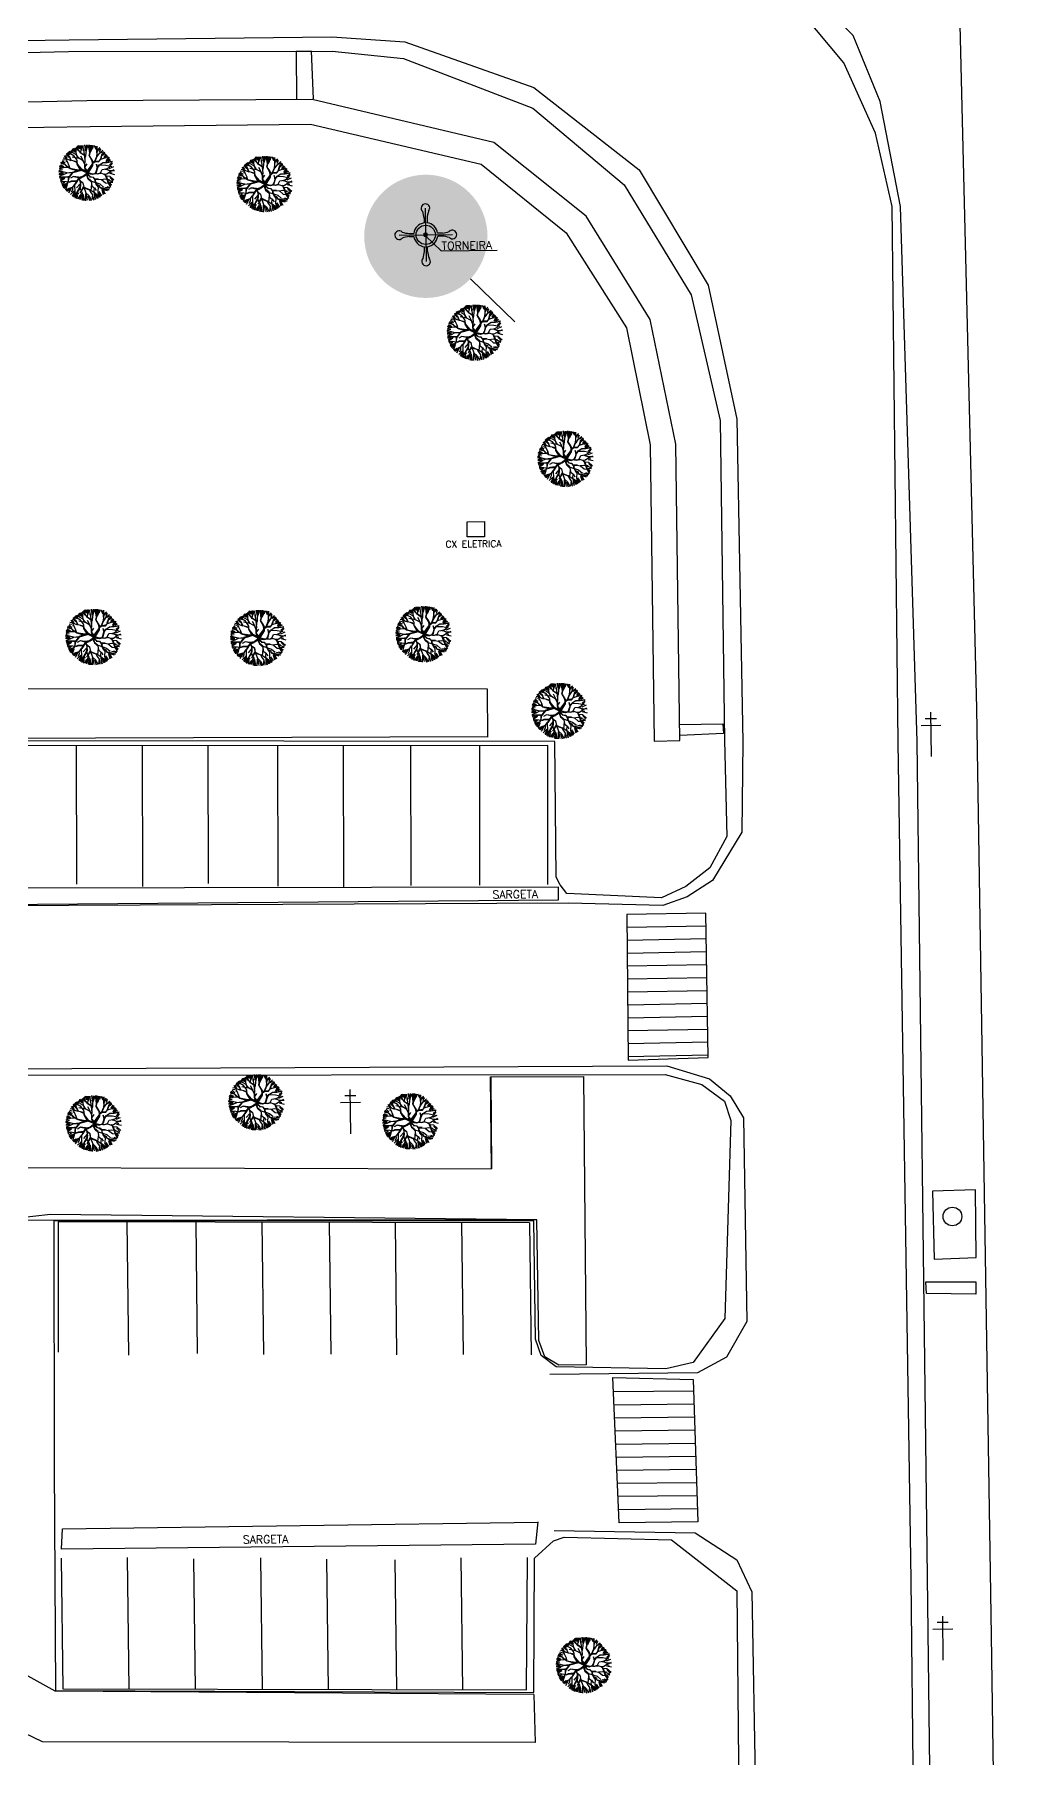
# Model space of a CAD drawing. Header units: metres. Extents: x 341 to 459, y 1341 to 1425.
# Drawn here: x 453.07 to 454.119, y 1418.144 to 1420.009 of the extents above; entities that cross this region are included whole.
import ezdxf

# ---------------------------------------------------------------- set-up
doc = ezdxf.new("R2010")
doc.units = ezdxf.units.M
doc.linetypes.add('CONTINUO', pattern=[0])
for name, color, linetype in [('AVR', 3, 'CONTINUO'), ('B.ACESSO', 8, 'CONTINUO'), ('TORNEIRA', 7, 'CONTINUO')]:
    doc.layers.add(name, color=color, linetype=linetype)
doc.styles.add('ROMANS', font='ROMANS.SHX')
doc.dimstyles.get("Standard").update_dxf_attribs({"dimtxt": 2, "dimasz": 2, "dimexe": 0.5, "dimexo": 1, "dimgap": 1, "dimtad": 1, "dimdec": 0, "dimzin": 0, "dimdsep": 46, "dimtxsty": 'Standard', "dimcen": 0.09, "dimclrd": 1, "dimclre": 1, "dimclrt": 3, "dimadec": 0, "dimazin": 0, "dimtfac": 1, "dimtdec": 0, "dimtofl": 0, "dimtmove": 0, "dimatfit": 3, "dimfxl": 1, "dimtolj": 1, "dimtzin": 0, "dimarcsym": 0})

# ---------------------------------------------------------------- blocks, each defined once
blk = doc.blocks.new('A$C08C43EE7')
at = {"layer": 'AVR', "color": 252, "true_color": 0x939598}
for p, q in [((0.863, 2.594), (0.76, 2.787)), ((0.902, 2.574), (0.779, 2.8)), ((0.841, 2.819), (0.932, 2.606)), ((0.902, 2.826), (1.015, 2.674)), ((0.963, 2.871), (1.023, 2.803)), ((1.043, 2.761), (1.024, 2.903)), ((1.084, 2.902), (1.228, 2.674)), ((1.276, 2.632), (1.133, 2.928)), ((1.22, 2.939), (1.266, 2.773)), ((1.276, 2.832), (1.256, 2.96)), ((1.276, 2.96), (1.288, 2.839)), ((1.282, 2.651), (1.276, 2.832)), ((1.282, 2.599), (1.301, 2.967)), ((1.398, 2.749), (1.327, 2.96)), ((1.404, 2.754), (1.43, 2.98)), ((1.485, 2.742), (1.568, 2.978)), ((1.485, 2.97), (1.485, 2.742)), ((1.501, 2.561), (1.624, 2.98)), ((1.667, 2.947), (1.697, 2.781)), ((1.785, 2.742), (1.7, 2.973)), ((1.788, 2.841), (1.849, 2.947)), ((1.788, 2.939), (1.788, 2.841)), ((1.791, 2.749), (1.888, 2.922)), ((1.947, 2.894), (1.842, 2.72)), ((1.947, 2.682), (2.001, 2.871)), ((1.958, 2.639), (2.061, 2.864)), ((2.031, 2.705), (2.099, 2.826)), ((2.031, 2.636), (2.167, 2.788)), ((0.319, 1.78), (0.054, 1.871)), ((0.316, 1.833), (0.077, 1.943)), ((0.304, 2.008), (0.099, 2.031)), ((0.288, 1.871), (0.107, 1.985)), ((0.283, 2.027), (0.129, 2.09)), ((0.44, 2.068), (0.145, 2.129)), ((0.433, 2.099), (0.175, 2.189)), ((0.463, 2.148), (0.212, 2.258)), ((0.463, 2.155), (0.238, 2.265)), ((0.508, 2.155), (0.257, 2.29)), ((0.463, 2.027), (0.283, 2.027)), ((0.53, 2.174), (0.341, 2.371)), ((0.458, 2.02), (0.361, 1.949)), ((0.682, 2.334), (0.41, 2.485)), ((0.735, 1.659), (0.419, 1.865)), ((0.632, 1.859), (0.432, 1.743)), ((0.593, 2.271), (0.463, 2.341)), ((0.869, 2.148), (0.463, 2.148)), ((0.709, 1.884), (0.463, 2.027)), ((0.657, 1.878), (0.464, 2.02)), ((0.501, 2.531), (0.682, 2.334)), ((0.657, 2.439), (0.521, 2.587)), ((0.576, 2.622), (0.682, 2.454)), ((0.863, 2.548), (0.586, 2.639)), ((0.709, 2.271), (0.593, 2.271)), ((0.87, 1.833), (0.632, 1.859)), ((0.721, 2.278), (0.657, 2.439)), ((0.857, 1.852), (0.657, 1.878)), ((0.667, 2.697), (0.789, 2.622)), ((0.915, 1.852), (0.702, 2.039)), ((0.869, 2.561), (0.709, 2.761)), ((0.902, 1.839), (0.709, 1.884)), ((0.882, 2.155), (0.721, 2.278)), ((0.734, 2.761), (0.863, 2.594)), ((1.012, 2.491), (0.869, 2.561)), ((1.127, 1.994), (0.869, 2.148)), ((1.198, 1.917), (0.895, 2.123)), ((1.012, 2.503), (0.902, 2.574)), ((1.088, 1.865), (0.902, 1.839)), ((1.063, 1.859), (0.966, 1.704)), ((1.101, 1.865), (0.967, 1.704)), ((1.03, 2.697), (0.992, 2.774)), ((0.998, 2.445), (1.043, 2.761)), ((0.998, 2.445), (1.05, 2.278)), ((1.05, 2.329), (0.998, 2.445)), ((1.127, 2.496), (1.012, 2.503)), ((1.224, 2.478), (1.012, 2.491)), ((1.05, 2.278), (1.043, 2.058)), ((1.07, 2.045), (1.05, 2.329)), ((1.178, 1.917), (1.088, 1.865)), ((1.185, 1.891), (1.101, 1.865)), ((1.256, 2.491), (1.127, 2.496)), ((1.256, 1.91), (1.127, 1.994)), ((1.185, 1.891), (1.263, 1.711)), ((1.231, 1.846), (1.198, 1.917)), ((1.301, 2.193), (1.211, 2.355)), ((1.507, 2.252), (1.224, 2.478)), ((1.236, 1.936), (1.294, 2.187)), ((1.282, 1.684), (1.236, 1.904)), ((1.256, 2.491), (1.282, 2.651)), ((1.294, 1.704), (1.256, 1.91)), ((1.263, 1.929), (1.301, 2.193)), ((1.276, 2.509), (1.282, 2.464)), ((1.308, 2.433), (1.282, 2.599)), ((1.527, 2.258), (1.308, 2.433)), ((1.494, 2.561), (1.404, 2.754)), ((1.482, 2.296), (1.501, 2.554)), ((1.52, 2.271), (1.494, 2.561)), ((1.63, 1.774), (1.507, 2.252)), ((1.617, 1.962), (1.527, 2.258)), ((1.61, 2.007), (1.72, 2.368)), ((1.649, 1.936), (1.617, 1.962)), ((1.655, 1.756), (1.624, 1.929)), ((1.63, 1.968), (1.668, 2.123)), ((1.649, 1.949), (1.733, 2.393)), ((1.668, 1.756), (1.649, 1.936)), ((1.668, 1.826), (1.958, 1.994)), ((1.682, 1.787), (1.913, 1.942)), ((1.688, 1.756), (1.971, 1.981)), ((1.733, 2.393), (1.798, 2.484)), ((1.74, 2.374), (1.881, 2.419)), ((1.758, 2.413), (1.888, 2.426)), ((1.798, 2.484), (1.785, 2.742)), ((1.798, 2.523), (1.958, 2.645)), ((1.803, 2.484), (1.958, 2.639)), ((1.881, 2.419), (2.094, 2.516)), ((1.958, 1.994), (2.087, 2.007)), ((1.971, 1.981), (2.139, 1.994)), ((2.049, 2.007), (2.126, 2.181)), ((2.087, 2.007), (2.113, 2.09)), ((2.094, 2.516), (2.416, 2.664)), ((2.101, 2.523), (2.113, 2.606)), ((2.113, 2.09), (2.159, 2.296)), ((2.139, 1.994), (2.236, 2.032)), ((2.139, 1.665), (2.281, 1.904)), ((2.152, 2.31), (2.216, 2.491)), ((2.159, 2.296), (2.377, 2.4)), ((2.171, 2.336), (2.37, 2.393)), ((2.182, 2.629), (2.213, 2.765)), ((2.216, 2.491), (2.267, 2.561)), ((2.236, 2.032), (2.416, 2.168)), ((2.267, 2.561), (2.294, 2.735)), ((2.275, 1.91), (2.352, 2.265)), ((2.281, 1.904), (2.462, 2.02)), ((2.288, 2.531), (2.44, 2.614)), ((2.288, 1.949), (2.468, 2.026)), ((2.334, 2.425), (2.486, 2.576)), ((2.377, 2.4), (2.538, 2.568)), ((2.416, 2.168), (2.538, 2.381)), ((2.435, 2.464), (2.551, 2.548)), ((2.435, 2.451), (2.565, 2.523)), ((2.462, 2.02), (2.623, 2.04)), ((2.468, 2.02), (2.578, 2.214)), ((2.478, 2.379), (2.599, 2.485)), ((2.538, 2.381), (2.641, 2.458)), ((2.538, 2.303), (2.667, 2.409)), ((2.558, 1.795), (2.784, 1.955)), ((2.569, 2.28), (2.675, 2.356)), ((2.599, 2.228), (2.705, 2.303)), ((2.614, 2.099), (2.72, 2.265)), ((2.623, 2.04), (2.777, 2.246)), ((2.623, 2.04), (2.81, 2.207)), ((2.66, 2.023), (2.818, 2.129)), ((2.675, 1.909), (2.834, 2.083)), ((2.781, 1.864), (2.963, 1.932)), ((2.781, 1.857), (2.97, 1.857)), ((2.784, 1.955), (2.926, 1.962)), ((2.796, 1.97), (2.886, 2.031)), ((0, 1.562), (0.374, 1.55)), ((0.265, 1.44), (0.001, 1.356)), ((0.393, 1.55), (0.006, 1.582)), ((0.341, 1.697), (0.008, 1.652)), ((0.25, 1.381), (0.012, 1.265)), ((0.239, 1.736), (0.013, 1.71)), ((0.341, 1.53), (0.023, 1.478)), ((0.026, 1.736), (0.155, 1.743)), ((0.228, 1.175), (0.031, 1.152)), ((0.329, 1.724), (0.032, 1.775)), ((0.303, 1.195), (0.052, 1.234)), ((0.168, 1.079), (0.058, 1.053)), ((0.232, 1.079), (0.071, 1.034)), ((0.372, 1.061), (0.114, 0.947)), ((0.406, 1.053), (0.129, 0.886)), ((0.361, 1.092), (0.135, 1.085)), ((0.364, 0.985), (0.182, 0.848)), ((0.535, 1.117), (0.232, 1.079)), ((0.412, 1.549), (0.25, 1.381)), ((0.458, 1.305), (0.303, 1.195)), ((0.438, 1.743), (0.316, 1.833)), ((0.432, 1.743), (0.329, 1.724)), ((0.606, 1.356), (0.406, 1.053)), ((0.721, 1.659), (0.412, 1.549)), ((0.599, 1.369), (0.458, 1.305)), ((0.909, 1.24), (0.528, 1.285)), ((0.677, 1.092), (0.535, 1.117)), ((0.683, 1.085), (0.535, 0.989)), ((0.689, 1.64), (0.586, 1.362)), ((0.722, 1.633), (0.599, 1.369)), ((0.612, 1.749), (0.76, 1.672)), ((0.799, 1.227), (0.677, 1.092)), ((0.967, 1.704), (0.721, 1.659)), ((0.728, 1.64), (0.954, 1.691)), ((0.851, 0.982), (0.728, 0.886)), ((0.741, 0.879), (0.851, 0.956)), ((0.851, 0.956), (0.786, 0.827)), ((1.037, 1.253), (0.799, 1.227)), ((0.877, 0.976), (0.806, 0.827)), ((1.044, 1.06), (0.851, 0.982)), ((1.057, 1.046), (0.877, 0.976)), ((1.037, 1.839), (0.889, 1.839)), ((1.05, 1.246), (0.896, 0.789)), ((1.179, 1.433), (1.005, 1.253)), ((1.186, 1.427), (1.037, 1.253)), ((1.147, 1.072), (1.044, 1.06)), ((1.134, 1.034), (1.057, 1.046)), ((1.063, 1.253), (1.218, 1.433)), ((1.134, 1.072), (1.154, 0.879)), ((1.25, 1.169), (1.147, 1.079)), ((1.218, 1.131), (1.147, 1.072)), ((1.154, 0.853), (1.16, 1.066)), ((1.379, 1.511), (1.179, 1.433)), ((1.398, 1.485), (1.186, 1.427)), ((1.263, 1.156), (1.218, 1.131)), ((1.282, 1.337), (1.25, 1.169)), ((1.289, 1.305), (1.263, 1.156)), ((1.405, 1.491), (1.276, 1.672)), ((1.391, 1.536), (1.282, 1.684)), ((1.493, 1.485), (1.289, 1.305)), ((1.398, 1.562), (1.294, 1.704)), ((1.295, 1.33), (1.424, 1.504)), ((1.456, 1.491), (1.295, 1.33)), ((1.501, 1.485), (1.391, 1.536)), ((1.501, 1.485), (1.398, 1.562)), ((1.456, 1.44), (1.411, 1.182)), ((1.493, 1.485), (1.418, 1.169)), ((1.418, 1.169), (1.456, 1.008)), ((1.444, 1.001), (1.431, 0.905)), ((1.463, 0.982), (1.437, 0.911)), ((1.501, 1.375), (1.444, 1.175)), ((1.444, 1.175), (1.469, 1.021)), ((1.456, 1.008), (1.534, 0.963)), ((1.469, 1.021), (1.56, 0.976)), ((1.493, 1.485), (1.63, 1.774)), ((1.493, 1.485), (1.655, 1.756)), ((1.493, 1.485), (1.534, 1.375)), ((1.54, 1.523), (1.527, 1.485)), ((1.527, 1.485), (1.552, 1.381)), ((1.534, 1.375), (1.881, 1.155)), ((1.534, 0.963), (1.779, 0.892)), ((1.552, 1.381), (1.565, 1.485)), ((1.56, 0.976), (1.746, 0.918)), ((1.565, 1.562), (1.668, 1.736)), ((1.565, 1.485), (1.565, 1.562)), ((1.566, 1.504), (1.695, 1.588)), ((1.572, 1.479), (1.669, 1.556)), ((1.579, 1.465), (1.953, 1.175)), ((1.579, 1.433), (1.868, 1.214)), ((1.585, 1.368), (1.579, 1.433)), ((1.862, 1.188), (1.585, 1.368)), ((1.598, 1.453), (1.746, 1.575)), ((1.868, 1.214), (1.617, 1.375)), ((1.669, 1.556), (1.759, 1.588)), ((1.946, 0.963), (1.708, 0.93)), ((1.746, 1.575), (1.811, 1.575)), ((1.759, 1.588), (1.959, 1.588)), ((1.785, 0.918), (1.946, 0.963)), ((1.811, 1.575), (1.972, 1.459)), ((1.849, 1.556), (1.985, 1.582)), ((1.953, 1.175), (1.862, 1.188)), ((1.881, 1.155), (2.004, 1.149)), ((1.94, 1.588), (2.139, 1.665)), ((1.959, 1.588), (2.088, 1.562)), ((1.971, 1.175), (2.036, 1.175)), ((2.004, 1.149), (2.087, 1.046)), ((2.011, 1.588), (2.146, 1.665)), ((2.036, 1.175), (2.171, 1.207)), ((2.068, 1.137), (2.113, 1.046)), ((2.074, 1.137), (2.204, 1.2)), ((2.082, 1.04), (2.094, 0.827)), ((2.087, 1.046), (2.377, 0.917)), ((2.088, 1.562), (2.404, 1.588)), ((2.12, 0.827), (2.101, 1.034)), ((2.113, 1.046), (2.37, 0.937)), ((2.159, 1.665), (2.397, 1.788)), ((2.171, 1.207), (2.416, 1.35)), ((2.198, 1.562), (2.333, 1.556)), ((2.204, 1.2), (2.41, 1.33)), ((2.301, 1.575), (2.397, 1.524)), ((2.37, 0.937), (2.686, 0.898)), ((2.397, 1.524), (2.591, 1.511)), ((2.404, 1.588), (2.558, 1.795)), ((2.41, 1.33), (2.583, 1.298)), ((2.416, 1.35), (2.565, 1.317)), ((2.423, 1.594), (2.662, 1.62)), ((2.455, 1.607), (2.571, 1.807)), ((2.565, 1.317), (2.892, 1.35)), ((2.571, 1.795), (2.971, 1.749)), ((2.583, 1.298), (2.848, 1.188)), ((2.829, 1.169), (2.59, 1.285)), ((2.591, 1.511), (2.99, 1.44)), ((2.874, 1.375), (2.603, 1.323)), ((2.662, 1.62), (2.752, 1.614)), ((2.667, 1.515), (2.985, 1.485)), ((2.675, 1.644), (2.963, 1.659)), ((2.69, 1.295), (2.97, 1.288)), ((2.706, 0.924), (2.925, 0.994)), ((2.72, 1.758), (2.963, 1.697)), ((2.72, 1.478), (2.985, 1.394)), ((2.743, 1.538), (3, 1.569)), ((2.743, 0.97), (2.948, 1.068)), ((2.758, 1.25), (2.985, 1.243)), ((2.781, 1.803), (2.97, 1.811)), ((2.796, 1.144), (2.932, 1.106)), ((2.944, 1.137), (2.829, 1.169)), ((2.957, 1.155), (2.835, 1.182)), ((2.848, 1.188), (2.97, 1.182)), ((2.996, 1.362), (2.874, 1.375)), ((2.892, 1.35), (2.99, 1.317)), ((2.996, 1.343), (2.919, 1.355)), ((0.47, 0.905), (0.18, 0.815)), ((0.309, 0.827), (0.18, 0.801)), ((0.2, 0.776), (0.309, 0.827)), ((0.213, 0.75), (0.451, 0.892)), ((0.478, 0.848), (0.258, 0.705)), ((0.584, 0.697), (0.319, 0.629)), ((0.599, 0.674), (0.349, 0.568)), ((0.606, 0.634), (0.361, 0.518)), ((0.728, 0.886), (0.47, 0.905)), ((0.576, 0.568), (0.53, 0.386)), ((0.651, 0.698), (0.573, 0.318)), ((0.709, 0.789), (0.586, 0.292)), ((0.696, 0.795), (0.606, 0.634)), ((0.72, 0.531), (0.652, 0.265)), ((0.806, 0.827), (0.696, 0.795)), ((0.75, 0.417), (0.698, 0.25)), ((0.838, 0.299), (0.703, 0.215)), ((0.896, 0.789), (0.722, 0.589)), ((0.895, 0.288), (0.796, 0.189)), ((1.315, 0.447), (0.838, 0.299)), ((0.902, 0.28), (0.857, 0.166)), ((0.87, 0.312), (1.353, 0.486)), ((0.947, 0.486), (0.928, 0.202)), ((1.121, 0.692), (0.947, 0.486)), ((0.986, 0.311), (0.97, 0.099)), ((1.106, 0.348), (1.008, 0.106)), ((1.251, 0.257), (1.054, 0.091)), ((1.302, 0.254), (1.102, 0.034)), ((1.154, 0.879), (1.121, 0.692)), ((1.154, 0.518), (1.121, 0.279)), ((1.128, 0.705), (1.154, 0.518)), ((1.321, 0.447), (1.302, 0.254)), ((1.424, 0.563), (1.321, 0.447)), ((1.455, 0.265), (1.387, 0)), ((1.476, 0.737), (1.418, 0.576)), ((1.418, 0.576), (1.431, 0.415)), ((1.431, 0.905), (1.463, 0.724)), ((1.431, 0.415), (1.515, 0.279)), ((1.437, 0.911), (1.482, 0.75)), ((1.515, 0.279), (1.476, 0.131)), ((1.482, 0.75), (1.669, 0.66)), ((1.521, 0.279), (1.65, 0.009)), ((1.675, 0.441), (1.604, 0.286)), ((1.611, 0.273), (1.604, 0.002)), ((1.695, 0.447), (1.611, 0.273)), ((1.669, 0.66), (1.695, 0.447)), ((1.682, 0.499), (1.675, 0.441)), ((1.695, 0.447), (1.753, 0.299)), ((1.713, 0.273), (1.811, 0.038)), ((1.753, 0.299), (1.998, 0.092)), ((1.779, 0.918), (1.914, 0.808)), ((1.779, 0.892), (1.908, 0.789)), ((1.895, 0.466), (1.824, 0.137)), ((1.908, 0.789), (1.895, 0.466)), ((1.902, 0.265), (2.031, 0.121)), ((1.92, 0.801), (2.043, 0.608)), ((2.03, 0.582), (2.043, 0.382)), ((2.062, 0.105), (2.036, 0.37)), ((2.043, 0.608), (2.062, 0.415)), ((2.043, 0.382), (2.088, 0.112)), ((2.056, 0.415), (2.107, 0.112)), ((2.062, 0.415), (2.326, 0.26)), ((2.094, 0.827), (2.217, 0.731)), ((2.114, 0.439), (2.356, 0.318)), ((2.122, 0.334), (2.182, 0.182)), ((2.13, 0.334), (2.235, 0.243)), ((2.217, 0.731), (2.288, 0.505)), ((2.236, 0.711), (2.494, 0.641)), ((2.249, 0.731), (2.507, 0.647)), ((2.273, 0.477), (2.379, 0.356)), ((2.288, 0.505), (2.449, 0.382)), ((2.311, 0.545), (2.478, 0.432)), ((2.359, 0.911), (2.565, 0.769)), ((2.377, 0.917), (2.706, 0.924)), ((2.432, 0.636), (2.531, 0.485)), ((2.507, 0.647), (2.597, 0.511)), ((2.561, 0.735), (2.629, 0.553)), ((2.565, 0.769), (2.694, 0.602)), ((2.614, 0.788), (2.773, 0.72)), ((2.686, 0.898), (2.789, 0.736)), ((2.728, 0.894), (2.849, 0.773)), ((2.766, 0.91), (2.925, 0.91))]:
    blk.add_line(p, q, dxfattribs=at)
blk = doc.blocks.new('A$C003F03EF')
at = {"layer": 'TORNEIRA', "color": 4}
for p, q in [((0.376, 0.376), (0.376, 0.7)), ((0.358, 0.578), (0.358, 0.521)), ((0.395, 0.578), (0.395, 0.521)), ((0.053, 0.376), (0.7, 0.376)), ((0.175, 0.395), (0.232, 0.395)), ((0.175, 0.358), (0.232, 0.358)), ((0.358, 0.395), (0.395, 0.395)), ((0.358, 0.358), (0.358, 0.395)), ((0.358, 0.358), (0.395, 0.358)), ((0.358, 0.175), (0.358, 0.232)), ((0.376, 0.376), (0.376, 0.053)), ((0.395, 0.358), (0.395, 0.395)), ((0.395, 0.175), (0.395, 0.232)), ((0.578, 0.395), (0.521, 0.395)), ((0.578, 0.358), (0.521, 0.358))]:
    blk.add_line(p, q, dxfattribs=at)
for radius in [0.117, 0.0185]:
    blk.add_circle((0.376, 0.376), radius, dxfattribs=at)
for centre, radius, start, end in [((0.376, 0.7), 0.0526, 314.3592, 225.6408), ((0.098, 0.566), 0.26, 2.6117, 21.7341), ((0.683, 0.56), 0.288, 159.2137, 176.5604), ((0.053, 0.376), 0.0526, 44.3592, 315.6408), ((0.376, 0.376), 0.146, 97.2922, 172.7078), ((0.376, 0.376), 0.146, 7.2922, 82.7078), ((0.7, 0.376), 0.0526, 224.3592, 135.6408), ((0.187, 0.655), 0.26, 248.2659, 267.3883), ((0.192, 0.07), 0.288, 93.4396, 110.7863), ((0.376, 0.376), 0.146, 187.2922, 262.7078), ((0.376, 0.376), 0.146, 277.2922, 352.7078), ((0.566, 0.655), 0.26, 272.6117, 291.7341), ((0.56, 0.07), 0.288, 69.2137, 86.5604), ((0.376, 0.053), 0.0526, 134.3592, 45.6408), ((0.07, 0.192), 0.288, 339.2137, 356.5604), ((0.655, 0.187), 0.26, 182.6117, 201.7341)]:
    blk.add_arc(centre, radius, start, end, dxfattribs=at)
blk = doc.blocks.new('sde')
at = {"layer": 'B.ACESSO'}
for p, q in [((337.6158, 228.2548, -0.2903), (337.635, 227.4642, -0.2903)), ((337.5351, 228.01, -0.2928), (337.4879, 228.0583, -0.2928)), ((337.5276, 227.9878, -0.2946), (337.4791, 228.0457, -0.2946)), ((336.6094, 228.0018, -0.2945), (336.8991, 228.0065, -0.2945)), ((336.8991, 228.0065, -0.2945), (337.1121, 228.0088, -0.2945)), ((337.1121, 228.0088, -0.2945), (337.1715, 228.0049, -0.2945)), ((337.557, 227.9565, -0.2928), (337.5351, 228.01, -0.2928)), ((336.6116, 227.9906, -0.2933), (336.8987, 227.9969, -0.2933)), ((336.8987, 227.9969, -0.2933), (337.1126, 227.9974, -0.2933)), ((337.0958, 227.9974, -0.2882), (337.0832, 227.9971, -0.2882)), ((337.0832, 227.9971, -0.2882), (337.0836, 227.9579, -0.2882)), ((337.0974, 227.9586, -0.2882), (337.0958, 227.9974, -0.2882)), ((337.1126, 227.9974, -0.2933), (337.1704, 227.9913, -0.2933)), ((337.1715, 228.0049, -0.2945), (337.2762, 227.9679, -0.2945)), ((337.1704, 227.9913, -0.2933), (337.2752, 227.951, -0.2933)), ((337.5533, 227.9308, -0.2946), (337.5276, 227.9878, -0.2946)), ((337.2762, 227.9679, -0.2945), (337.3614, 227.901, -0.2945)), ((336.9134, 227.9569, -0.2893), (336.5801, 227.9505, -0.2893)), ((337.0964, 227.958, -0.2893), (336.9134, 227.9569, -0.2893)), ((337.2437, 227.9231, -0.2893), (337.0964, 227.958, -0.2893)), ((337.2752, 227.951, -0.2933), (337.3494, 227.8888, -0.2933)), ((337.5735, 227.8713, -0.2928), (337.557, 227.9565, -0.2928)), ((336.9161, 227.9362, -0.2893), (337.095, 227.9381, -0.2893)), ((337.095, 227.9381, -0.2893), (337.2334, 227.9057, -0.2893)), ((336.5836, 227.9314, -0.2893), (336.9161, 227.9362, -0.2893)), ((337.3186, 227.8634, -0.2893), (337.2437, 227.9231, -0.2893)), ((337.5668, 227.8714, -0.2946), (337.5533, 227.9308, -0.2946)), ((337.2334, 227.9057, -0.2893), (337.3023, 227.8499, -0.2893)), ((337.3614, 227.901, -0.2945), (337.4176, 227.8076, -0.2945)), ((337.3494, 227.8888, -0.2933), (337.4036, 227.7997, -0.2933)), ((337.5717, 227.4366, -0.2946), (337.5668, 227.8714, -0.2946)), ((337.5871, 227.4373, -0.2928), (337.5735, 227.8713, -0.2928)), ((337.3705, 227.7795, -0.2893), (337.3186, 227.8634, -0.2893)), ((337.3023, 227.8499, -0.2893), (337.3511, 227.7728, -0.2893)), ((337.4036, 227.7997, -0.2933), (337.4273, 227.6976, -0.2933)), ((337.4176, 227.8076, -0.2945), (337.4407, 227.6989, -0.2945)), ((337.3511, 227.7728, -0.2893), (337.3703, 227.678, -0.2893)), ((337.3912, 227.6785, -0.2893), (337.3705, 227.7795, -0.2893)), ((337.4407, 227.6989, -0.2945), (337.4456, 227.437, -0.2945)), ((337.4273, 227.6976, -0.2933), (337.4308, 227.4384, -0.2933)), ((337.3703, 227.678, -0.2893), (337.3738, 227.4377, -0.2893)), ((337.3945, 227.4381, -0.2893), (337.3912, 227.6785, -0.2893)), ((337.222, 227.6156, -0.2929), (337.236, 227.6159, -0.2929)), ((337.2221, 227.6032, -0.2929), (337.222, 227.6156, -0.2929)), ((337.236, 227.6159, -0.2929), (337.236, 227.6034, -0.2929)), ((337.236, 227.6034, -0.2929), (337.2221, 227.6032, -0.2929)), ((337.2384, 227.4798, -0.2869), (336.6721, 227.4803, -0.2869)), ((337.2387, 227.4409, -0.2869), (337.2384, 227.4798, -0.2869)), ((337.5985, 227.4251, -0.2939), (337.5981, 227.461, -0.2939)), ((337.635, 227.4642, -0.2903), (337.6471, 226.7121, -0.2903)), ((337.3943, 227.451, -0.2938), (337.4295, 227.4517, -0.2938)), ((337.4295, 227.4517, -0.2938), (337.43, 227.4437, -0.2938)), ((337.6063, 227.4503, -0.2939), (337.5901, 227.4501, -0.2939)), ((337.6026, 227.4558, -0.2939), (337.5936, 227.4557, -0.2939)), ((336.6868, 227.4396, -0.2871), (337.2387, 227.4413, -0.2871)), ((337.2874, 227.4341, -0.293), (336.8531, 227.4338, -0.293)), ((337.2932, 227.4374, -0.2933), (336.8535, 227.4379, -0.2933)), ((336.9049, 227.4338, -0.2918), (336.9051, 227.3216, -0.2918)), ((336.9585, 227.4339, -0.2918), (336.9587, 227.3196, -0.2918)), ((337.0117, 227.4339, -0.2916), (337.0119, 227.322, -0.2916)), ((337.0682, 227.434, -0.2915), (337.0684, 227.3199, -0.2915)), ((337.1214, 227.434, -0.2918), (337.1216, 227.3193, -0.2918)), ((337.176, 227.4341, -0.2921), (337.1762, 227.3206, -0.2921)), ((337.2319, 227.4341, -0.2924), (337.2321, 227.3208, -0.2924)), ((337.2873, 227.3212, -0.293), (337.2874, 227.4341, -0.293)), ((337.2942, 227.3272, -0.2933), (337.2932, 227.4374, -0.2933)), ((337.3738, 227.4377, -0.2893), (337.3945, 227.4381, -0.2893)), ((337.43, 227.4437, -0.2938), (337.3944, 227.4422, -0.2938)), ((337.4308, 227.4384, -0.2933), (337.4327, 227.3602, -0.2933)), ((337.4456, 227.437, -0.2945), (337.4449, 227.3639, -0.2945)), ((337.5821, 226.7573, -0.2946), (337.5717, 227.4366, -0.2946)), ((337.5953, 226.7598, -0.2928), (337.5871, 227.4373, -0.2928)), ((337.4449, 227.3639, -0.2945), (337.4211, 227.3247, -0.2945)), ((337.4327, 227.3602, -0.2933), (337.4188, 227.3349, -0.2933)), ((337.2974, 227.321, -0.2933), (337.2942, 227.3272, -0.2933)), ((337.4188, 227.3349, -0.2933), (337.3993, 227.3196, -0.2933)), ((337.4211, 227.3247, -0.2945), (337.4005, 227.3112, -0.2945)), ((337.296, 227.3191, -0.2904), (336.7564, 227.3182, -0.2904)), ((336.7571, 227.3045, -0.2904), (337.296, 227.3089, -0.2904)), ((337.296, 227.3089, -0.2904), (337.296, 227.3191, -0.2904)), ((337.3029, 227.3139, -0.2933), (337.2974, 227.321, -0.2933)), ((337.3796, 227.3104, -0.2933), (337.3029, 227.3139, -0.2933)), ((337.3993, 227.3196, -0.2933), (337.3796, 227.3104, -0.2933)), ((337.4005, 227.3112, -0.2945), (337.3808, 227.3042, -0.2945)), ((337.3038, 227.3062, -0.2945), (336.7592, 227.3037, -0.2945)), ((337.3808, 227.3042, -0.2945), (337.3038, 227.3062, -0.2945)), ((337.4155, 227.2981, -0.2944), (337.3516, 227.2969, -0.2932)), ((337.3516, 227.2969, -0.2932), (337.3525, 227.1789, -0.2938)), ((337.4176, 227.181, -0.2955), (337.4155, 227.2981, -0.2944)), ((337.4157, 227.2876, -0.2944), (337.3517, 227.2864, -0.2932)), ((337.4158, 227.2772, -0.2943), (337.3518, 227.2759, -0.2931)), ((337.416, 227.2667, -0.2943), (337.3519, 227.2654, -0.2931)), ((337.4162, 227.2562, -0.2942), (337.3519, 227.255, -0.293)), ((337.4164, 227.2457, -0.2942), (337.352, 227.2445, -0.293)), ((337.4166, 227.2352, -0.2941), (337.3521, 227.234, -0.2929)), ((337.4168, 227.2248, -0.2941), (337.3522, 227.2235, -0.2929)), ((337.417, 227.2143, -0.294), (337.3522, 227.213, -0.2928)), ((337.4172, 227.2038, -0.294), (337.3523, 227.2026, -0.2928)), ((337.4174, 227.1933, -0.2939), (337.3524, 227.1921, -0.2927)), ((337.4176, 227.1829, -0.2939), (337.3524, 227.1816, -0.2927)), ((336.7777, 227.1716, -0.2936), (337.384, 227.1742, -0.2936)), ((337.3525, 227.1789, -0.2938), (337.4176, 227.181, -0.2955)), ((337.384, 227.1742, -0.2936), (337.4186, 227.1637, -0.2936)), ((336.7772, 227.1665, -0.2896), (337.3827, 227.1672, -0.2896)), ((337.1276, 227.1192, -0.2884), (337.1272, 227.1551, -0.2884)), ((337.2409, 227.1653, -0.2879), (337.3164, 227.1657, -0.2879)), ((337.2409, 227.1653, -0.2863), (337.3164, 227.1657, -0.2863)), ((337.2417, 227.0907, -0.2863), (337.2409, 227.1653, -0.2863)), ((337.2412, 227.1653, -0.2879), (337.2417, 227.0907, -0.2879)), ((337.3164, 227.1657, -0.2879), (337.3185, 226.9317, -0.2879)), ((337.3164, 227.1657, -0.2863), (337.3185, 226.9317, -0.2863)), ((337.3827, 227.1672, -0.2896), (337.4122, 227.159, -0.2896)), ((337.4122, 227.159, -0.2896), (337.4307, 227.1456, -0.2896)), ((337.4186, 227.1637, -0.2936), (337.4353, 227.1498, -0.2936)), ((337.1354, 227.1444, -0.2884), (337.1192, 227.1442, -0.2884)), ((337.1317, 227.1499, -0.2884), (337.1227, 227.1498, -0.2884)), ((337.4307, 227.1456, -0.2896), (337.4359, 227.1299, -0.2896)), ((337.4353, 227.1498, -0.2936), (337.4461, 227.132, -0.2936)), ((337.4359, 227.1299, -0.2896), (337.4311, 226.9692, -0.2896)), ((337.4461, 227.132, -0.2936), (337.4487, 226.9668, -0.2936)), ((336.7947, 227.092, -0.2863), (337.2417, 227.0907, -0.2863)), ((337.6342, 227.0737, -0.2907), (337.5993, 227.0726, -0.2907)), ((337.5993, 227.0726, -0.2907), (337.6009, 227.0175, -0.2907)), ((337.6349, 227.0187, -0.2907), (337.6342, 227.0737, -0.2907)), ((337.2786, 227.0493, -0.2863), (336.7728, 227.0488, -0.2863)), ((336.8841, 227.0536, -0.2879), (336.7767, 227.0418, -0.2879)), ((337.2786, 227.0493, -0.2879), (336.8841, 227.0536, -0.2879)), ((337.2762, 227.0484, -0.2896), (336.8867, 227.0486, -0.2896)), ((336.8867, 227.0486, -0.2896), (336.8871, 226.85, -0.2896)), ((336.8903, 227.0476, -0.2898), (336.8902, 226.942, -0.2898)), ((337.2726, 227.0468, -0.2898), (336.8903, 227.0476, -0.2898)), ((336.946, 227.0475, -0.2866), (336.9472, 226.9394, -0.2866)), ((337.0019, 227.0476, -0.2867), (337.0031, 226.9408, -0.2867)), ((337.0555, 227.0472, -0.2872), (337.0567, 226.94, -0.2872)), ((337.1101, 227.0472, -0.2875), (337.1113, 226.9404, -0.2875)), ((337.1635, 227.047, -0.2877), (337.1647, 226.9397, -0.2877)), ((337.2175, 227.0469, -0.2883), (337.2187, 226.9401, -0.2883)), ((337.2726, 227.0468, -0.2898), (337.2738, 226.9399, -0.2898)), ((337.2775, 226.9524, -0.2896), (337.2762, 227.0484, -0.2896)), ((337.28, 226.9513, -0.2879), (337.2786, 227.0493, -0.2879)), ((337.28, 226.9513, -0.2863), (337.2786, 227.0493, -0.2863)), ((337.6009, 227.0175, -0.2907), (337.6349, 227.0187, -0.2907)), ((337.5945, 226.9896, -0.2958), (337.594, 226.999, -0.2958)), ((337.594, 226.999, -0.2958), (337.6345, 226.999, -0.2958)), ((337.6346, 226.9891, -0.2958), (337.5945, 226.9896, -0.2958)), ((337.6345, 226.999, -0.2958), (337.6346, 226.9891, -0.2958)), ((337.4311, 226.9692, -0.2896), (337.4053, 226.9336, -0.2896)), ((337.4487, 226.9668, -0.2936), (337.4323, 226.938, -0.2936)), ((337.282, 226.9393, -0.2896), (337.2775, 226.9524, -0.2896)), ((337.2851, 226.9382, -0.2879), (337.28, 226.9513, -0.2879)), ((337.2851, 226.9382, -0.2863), (337.28, 226.9513, -0.2863)), ((337.2942, 226.9301, -0.2896), (337.282, 226.9393, -0.2896)), ((337.2963, 226.9315, -0.2879), (337.2851, 226.9382, -0.2879)), ((337.2963, 226.9315, -0.2863), (337.2851, 226.9382, -0.2863)), ((337.3832, 226.9284, -0.2896), (337.2942, 226.9301, -0.2896)), ((337.3185, 226.9317, -0.2879), (337.2963, 226.9315, -0.2879)), ((337.3185, 226.9317, -0.2863), (337.2963, 226.9315, -0.2863)), ((337.4053, 226.9336, -0.2896), (337.3832, 226.9284, -0.2896)), ((337.4323, 226.938, -0.2936), (337.4089, 226.9252, -0.2936)), ((337.4089, 226.9252, -0.2936), (337.2891, 226.9239, -0.2936)), ((337.3401, 226.9215, -0.2928), (337.4052, 226.9199, -0.2947)), ((337.3454, 226.8036, -0.2945), (337.3401, 226.9215, -0.2928)), ((337.4052, 226.9199, -0.2947), (337.409, 226.8043, -0.2953)), ((337.4056, 226.9104, -0.2956), (337.3406, 226.9097, -0.2947)), ((337.4059, 226.8998, -0.2955), (337.3411, 226.8991, -0.2947)), ((337.4063, 226.8892, -0.2955), (337.3416, 226.8885, -0.2947)), ((337.4066, 226.8786, -0.2955), (337.3421, 226.8779, -0.2947)), ((337.407, 226.868, -0.2955), (337.3425, 226.8672, -0.2947)), ((336.8871, 226.85, -0.2896), (336.8881, 226.6674, -0.2896)), ((337.4073, 226.8574, -0.2954), (337.343, 226.8566, -0.2946)), ((337.4077, 226.8467, -0.2954), (337.3435, 226.846, -0.2946)), ((337.408, 226.8361, -0.2954), (337.344, 226.8354, -0.2946)), ((337.4084, 226.8255, -0.2954), (337.3445, 226.8248, -0.2946)), ((336.8937, 226.7987, -0.2936), (337.2793, 226.804, -0.2936)), ((337.2793, 226.8043, -0.2936), (337.2775, 226.7861, -0.2936)), ((337.4087, 226.8149, -0.2953), (337.345, 226.8142, -0.2945)), ((337.409, 226.8043, -0.2953), (337.3454, 226.8036, -0.2945)), ((336.893, 226.7822, -0.2936), (336.8937, 226.7987, -0.2936)), ((337.2919, 226.789, -0.2896), (337.3006, 226.792, -0.2896)), ((337.2926, 226.7972, -0.2944), (337.4068, 226.7953, -0.2944)), ((337.3006, 226.792, -0.2896), (337.3876, 226.7897, -0.2896)), ((337.4068, 226.7953, -0.2944), (337.4408, 226.7736, -0.2944)), ((337.2775, 226.7861, -0.2936), (336.893, 226.7822, -0.2936)), ((337.2766, 226.7749, -0.2896), (337.2919, 226.789, -0.2896)), ((337.3876, 226.7897, -0.2896), (337.4407, 226.7485, -0.2896)), ((336.8927, 226.775, -0.2906), (336.8941, 226.6688, -0.2906)), ((336.9463, 226.7754, -0.2907), (336.9477, 226.6687, -0.2907)), ((336.9999, 226.7743, -0.2917), (337.0013, 226.6686, -0.2917)), ((337.0544, 226.7751, -0.292), (337.0558, 226.6685, -0.292)), ((337.1079, 226.7741, -0.2919), (337.1093, 226.6684, -0.2919)), ((337.1633, 226.7736, -0.2922), (337.1647, 226.6683, -0.2922)), ((337.2168, 226.7752, -0.2924), (337.2182, 226.6682, -0.2924)), ((337.2701, 226.6681, -0.2902), (337.271, 226.7753, -0.2902)), ((337.2761, 226.6658, -0.2896), (337.2766, 226.7749, -0.2896)), ((337.4408, 226.7736, -0.2944), (337.4529, 226.7475, -0.2944)), ((337.4407, 226.7485, -0.2896), (337.4465, 226.163, -0.2896)), ((337.5896, 226.0271, -0.2946), (337.5821, 226.7573, -0.2946)), ((337.6034, 226.1188, -0.2928), (337.5953, 226.7598, -0.2928)), ((337.4529, 226.7475, -0.2944), (337.4633, 226.1653, -0.2944)), ((337.6122, 226.7227, -0.2938), (337.6032, 226.7226, -0.2938)), ((337.6081, 226.692, -0.2938), (337.6077, 226.7279, -0.2938)), ((336.8878, 226.667, -0.2886), (336.7994, 226.716, -0.2886)), ((337.6159, 226.7172, -0.2938), (337.5997, 226.717, -0.2938)), ((337.6471, 226.7121, -0.2903), (337.6579, 225.9201, -0.2903)), ((336.8775, 226.6258, -0.2886), (336.7907, 226.6676, -0.2886)), ((337.2762, 226.6643, -0.2886), (336.8878, 226.667, -0.2886)), ((336.8881, 226.6674, -0.2896), (337.2761, 226.6658, -0.2896)), ((336.8941, 226.6688, -0.2902), (337.2701, 226.6681, -0.2902)), ((337.2762, 226.6643, -0.2886), (337.2771, 226.6254, -0.2886)), ((337.2771, 226.6254, -0.2886), (336.8775, 226.6258, -0.2886))]:
    blk.add_line(p, q, dxfattribs=at)
blk.add_circle((337.6156, 227.052, -0.2873), 0.00757, dxfattribs=at)
for name, p, xscale, yscale, zscale, rotation in [('A$C08C43EE7', (336.9362, 227.8763, -0.2927), 0.01510945324038358, 0.01510945324038358, 0.01510945324038358, 90.70135376019579), ('A$C08C43EE7', (337.0804, 227.8671, -0.2932), 0.01510945324038358, 0.01510945324038358, 0.01510945324038358, 90.70135376019579), ('A$C003F03EF', (337.1636, 227.8229, -0.2923), 0.06676803810140716, 0.06676803810140716, 0.06676803810140716, 0.7013537601957969), ('A$C08C43EE7', (337.251, 227.7466, -0.2921), 0.01510945324038358, 0.01510945324038358, 0.01510945324038358, 90.70135376019579), ('A$C08C43EE7', (337.3245, 227.6442, -0.2927), 0.01510945324038358, 0.01510945324038358, 0.01510945324038358, 90.70135376019579), ('A$C08C43EE7', (336.9416, 227.4997, -0.2891), 0.01510945324038358, 0.01510945324038358, 0.01510945324038358, 90.70135376019579), ('A$C08C43EE7', (337.2094, 227.502, -0.2907), 0.01510945324038358, 0.01510945324038358, 0.01510945324038358, 90.70135376019579), ('A$C08C43EE7', (337.0753, 227.4989, -0.2904), 0.01510945324038358, 0.01510945324038358, 0.01510945324038358, 90.70135376019579), ('A$C08C43EE7', (337.3196, 227.4397, -0.2891), 0.01510945324038358, 0.01510945324038358, 0.01510945324038358, 90.70135376019579), ('A$C08C43EE7', (337.0738, 227.1222, -0.2866), 0.01510945324038358, 0.01510945324038358, 0.01510945324038358, 90.70135376019579), ('A$C08C43EE7', (336.9418, 227.1051, -0.2865), 0.01510945324038358, 0.01510945324038358, 0.01510945324038358, 90.70135376019579), ('A$C08C43EE7', (337.1987, 227.1068, -0.2877), 0.01510945324038358, 0.01510945324038358, 0.01510945324038358, 90.70135376019579), ('A$C08C43EE7', (337.3394, 226.6657, -0.2913), 0.01510945324038358, 0.01510945324038358, 0.01510945324038358, 90.70135376019579)]:
    blk.add_blockref(name, p, dxfattribs=dict(at, xscale=xscale, yscale=yscale, zscale=zscale, rotation=rotation))
at = {"layer": 'B.ACESSO', "attachment_point": 1, "rotation": 0.7014, "style": 'ROMANS'}
for s, insert, char_height, width in [('TORNEIRA', (337.2012, 227.8426, -0.4891), 0.00649, 0.000374), ('CX ELETRICA', (337.2044, 227.6, -0.4893), 0.00541, 0.195793), ('SARGETA', (337.2425, 227.3164, -0.4876), 0.00649, 0.002353), ('SARGETA', (337.04, 226.7932, -0.4909), 0.00649, 0.002353)]:
    blk.add_mtext(s, dxfattribs=dict(at, insert=insert, char_height=char_height, width=width))
at = {"layer": 'B.ACESSO'}
blk.add_leader([(337.1885, 227.8471, -0.2923), (337.2009, 227.8352, -0.2923), (337.2464, 227.8358, -0.2923)], dimstyle='Standard', override={"dimasz": 0.1, "dimgap": 0.09, "dimtad": 0, "dimldrblk": 'Dot'}, dxfattribs=at)

msp = doc.modelspace()

# ---------------------------------------------------------------- block references
at = {"color": 10, "xscale": 1.333333333333339, "yscale": 1.333333333333339, "zscale": 1.333333333333339}
msp.add_blockref('sde', (3.9083, 1115.9943), dxfattribs=at)

doc.saveas('drawing.dxf')
